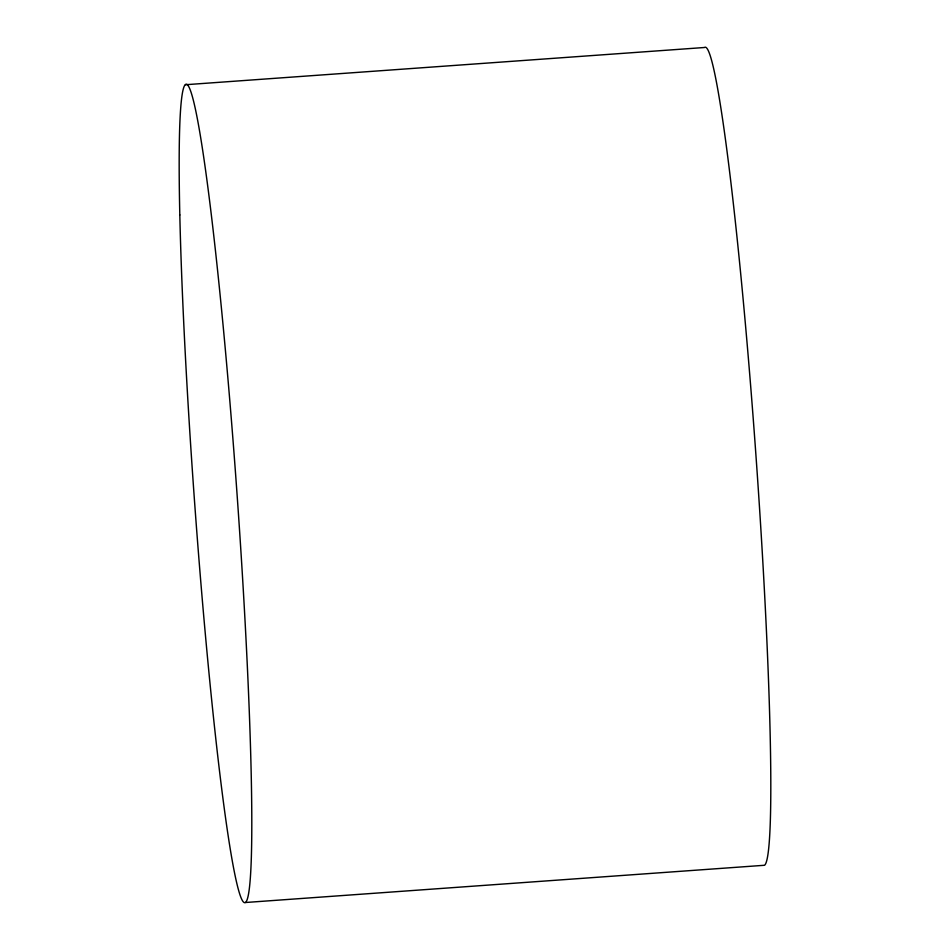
<?xml version="1.0" encoding="UTF-8"?>
<svg xmlns="http://www.w3.org/2000/svg" width="950" height="950" viewBox="0 0 950 950"><rect width="100%" height="100%" fill="white"/><g stroke="black" fill="none" stroke-linecap="round" stroke-linejoin="round"><path stroke-width="1.43" d="M185.476 84.728L704.472 47.5A410.198 21.458 85.9 0 1 754.941 441.584A410.198 21.458 85.9 0 1 764.524 865.272L245.527 902.5M179.811 214.949A410.198 21.458 85.9 0 0 239.21 892.394A410.198 21.458 85.9 0 0 227.477 373.492A410.198 21.458 85.9 0 0 179.811 214.949"/></g></svg>
